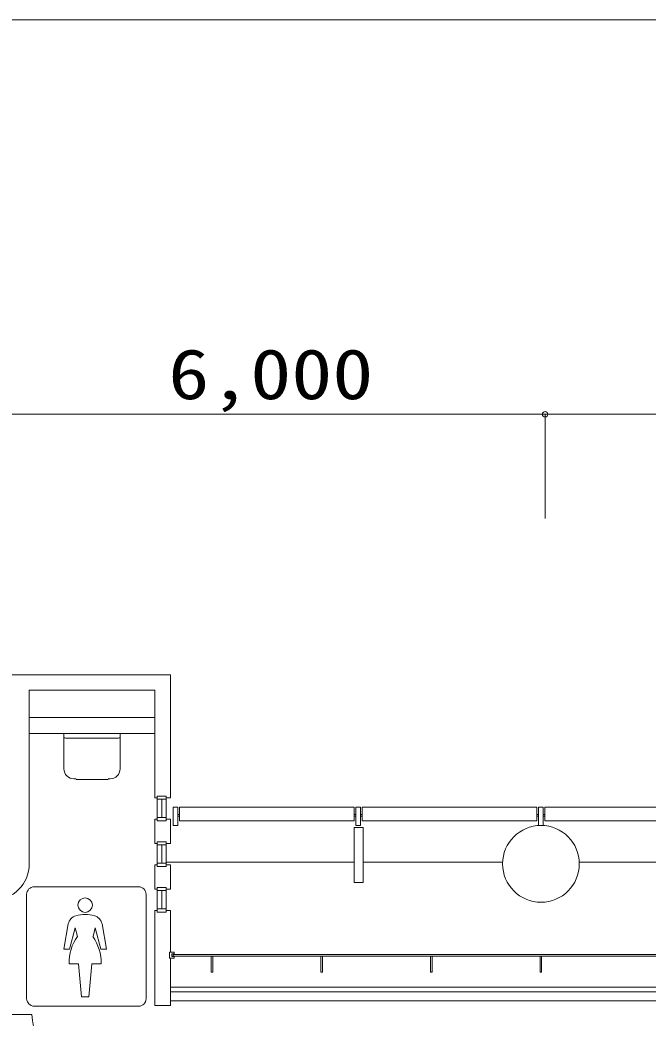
# Model space of a CAD drawing. Units: millimetres, scale not verified. Extents: x -45037 to 38963, y -31304 to 27496.
# Drawn here: x -14886 to -8011, y 16573 to 27496 of the extents above; entities that cross this region are included whole.
import ezdxf
from ezdxf.enums import TextEntityAlignment as Align

# ---------------------------------------------------------------- set-up
doc = ezdxf.new("R2010")
doc.units = ezdxf.units.MM
doc.header["$LTSCALE"] = 300
doc.linetypes.add('CHAIN2', pattern=[12, 9, -1, 1, -1])
for name, color, linetype, lineweight in [('1-0_155', 7, 'Continuous', 9), ('1-1_194', 4, 'Continuous', 9), ('1-F', 7, 'Continuous', 9), ('F-0', 7, 'Continuous', 9)]:
    doc.layers.add(name, color=color, linetype=linetype, lineweight=lineweight)
doc.styles.add('ＭＳ ゴシック', font='')
doc.styles.get('ＭＳ ゴシック').set_extended_font_data('MS Gothic')

msp = doc.modelspace()

# ---------------------------------------------------------------- linework, layer by layer
at = {"layer": '1-0_155'}
for p, q in [((-13239.1, 20330.7), (-28234.1, 20330.7)), ((-13239.1, 18984.9), (-13239.1, 20330.7)), ((-13409.1, 18984.9), (-13409.1, 20160.7)), ((-14784.1, 19860.7), (-13409.1, 19860.7)), ((-14784.1, 19685.7), (-13409.1, 19685.7)), ((-14404.5, 19685.7), (-14404.5, 19300)), ((-13788.7, 19300), (-13788.7, 19685.7)), ((-13805.7, 19636.1), (-14387.9, 19636.1)), ((-14294.8, 19190), (-14272.3, 19190)), ((-14272.3, 19184.5), (-13921, 19184.5)), ((-13921, 19190), (-13899.1, 19190)), ((-13384.1, 18984.9), (-13409.1, 18984.9)), ((-13384.1, 18967.4), (-13284.1, 18967.4)), ((-13334.1, 18767.4), (-13334.1, 18967.4)), ((-13284.1, 18984.9), (-13239.1, 18984.9)), ((-13159.4, 18800.9), (-13139.4, 18800.9)), ((-11228.9, 18800.9), (-11208.9, 18800.9)), ((-11159.4, 18800.9), (-11139.4, 18800.9)), ((-9228.9, 18800.9), (-9208.9, 18800.9)), ((-9139.4, 18800.9), (-9159.4, 18800.9)), ((-13409.1, 18749.9), (-13409.1, 18484.9)), ((-13384.1, 18749.9), (-13409.1, 18749.9)), ((-13284.1, 18767.4), (-13384.1, 18767.4)), ((-13284.1, 18749.9), (-13239.1, 18749.9)), ((-13239.1, 18484.9), (-13239.1, 18749.9)), ((-13139.4, 18780.9), (-13159.4, 18780.9)), ((-11208.9, 18780.9), (-11228.9, 18780.9)), ((-11139.4, 18780.9), (-11159.4, 18780.9)), ((-9208.9, 18780.9), (-9228.9, 18780.9)), ((-9159.4, 18780.9), (-9139.4, 18780.9)), ((-13384.1, 18484.9), (-13409.1, 18484.9)), ((-13284.1, 18467.4), (-13384.1, 18467.4)), ((-13334.1, 18267.4), (-13334.1, 18467.4)), ((-13239.1, 18484.9), (-13284.1, 18484.9)), ((-13384.1, 18267.4), (-13284.1, 18267.4)), ((-13284.1, 18280.7), (-11229, 18280.7)), ((-13284.1, 18249.9), (-13239.1, 18249.9)), ((-13239.1, 17984.9), (-13239.1, 18249.9)), ((-11129.2, 18280.7), (-9602.2, 18280.7)), ((-8763.1, 18280.7), (-7229, 18280.7)), ((-13284.1, 17967.4), (-13384.1, 17967.4)), ((-13334.1, 17967.4), (-13334.1, 17767.4)), ((-13284.1, 17984.9), (-13239.1, 17984.9)), ((-13384.1, 17767.4), (-13284.1, 17767.4)), ((-13284.1, 17749.9), (-13239.1, 17749.9)), ((-13239.1, 17292.7), (-13239.1, 17749.9)), ((-13239.1, 16710.7), (-13239.1, 17228.7)), ((-12793.1, 17251.7), (-12793.1, 17075.7)), ((-13239.1, 16910.7), (-5734.1, 16910.7)), ((-184.1, 16860.7), (-13239.1, 16860.7)), ((-5734.1, 16760.7), (-13239.1, 16760.7)), ((-13239.1, 16710.7), (-13409.1, 16710.7))]:
    msp.add_line(p, q, dxfattribs=at)
for points in [[(-13409.1, 20160.7), (-14784.1, 20160.7), (-14784.1, 18260.7)], [(-13384.1, 17984.9), (-13409.1, 17984.9), (-13409.1, 18249.9), (-13384.1, 18249.9)], [(-13409.1, 16710.7), (-13409.1, 17749.9), (-13384.1, 17749.9)], [(3886.2, 16820.3), (2734.8, 17040), (1571.8, 17186.9), (402, 17260.5), (-770.2, 17269.7), (-13209.1, 17269.7), (-13209.1, 17251.7), (-770.2, 17251.7), (401.4, 17242.5), (1570.2, 17169), (2732, 17022.2), (3882.3, 16802.8), (5016.5, 16511.5), (6130.3, 16149.7), (7219.1, 15718.6), (8278.7, 15220), (9304.9, 14655.8)], [(-12793.1, 17075.7), (-12775.1, 17075.7), (-12775.1, 17251.7)], [(-11575.1, 17251.7), (-11575.1, 17075.7), (-11593.1, 17075.7), (-11593.1, 17251.7)], [(-10375.1, 17251.7), (-10375.1, 17075.7), (-10393.1, 17075.7), (-10393.1, 17251.7)], [(-9175.1, 17251.7), (-9175.1, 17075.7), (-9193.1, 17075.7), (-9193.1, 17251.7)], [(-17319.1, 16710.7), (-17319.1, 16610.7), (-14755.3, 16610.7)]]:
    msp.add_lwpolyline(points, dxfattribs=at)
for points in [[(-13284.1, 18732.4), (-13284.1, 19002.4), (-13384.1, 19002.4), (-13384.1, 18732.4)], [(-13209.1, 18681.1), (-13209.1, 18881.1), (-13159.1, 18881.1), (-13159.1, 18681.1)], [(-13139.4, 18730.9), (-13139.4, 18881.1), (-11228.9, 18880.9), (-11228.9, 18730.9)], [(-11209.1, 18681.1), (-11209.1, 18881.1), (-11159.1, 18881.1), (-11159.1, 18681.1)], [(-9228.9, 18880.9), (-11139.4, 18881.1), (-11139.4, 18730.9), (-9228.9, 18730.9)], [(-9209.1, 18881.1), (-9159.1, 18881.1), (-9159.1, 18681.1), (-9209.1, 18681.1)], [(-9139.4, 18730.9), (-9139.4, 18881.1), (-7228.9, 18880.9), (-7228.9, 18730.9)], [(-11229, 18056.6), (-11129.2, 18056.6), (-11129.2, 18657.2), (-11229, 18657.2)], [(-13284.1, 18232.4), (-13284.1, 18502.4), (-13384.1, 18502.4), (-13384.1, 18232.4)], [(-13284.1, 18002.4), (-13284.1, 17732.4), (-13384.1, 17732.4), (-13384.1, 18002.4)], [(-13249.1, 17292.7), (-13249.1, 17228.7), (-13199.1, 17228.7), (-13199.1, 17245.7), (-13224.1, 17245.7), (-13224.1, 17275.7), (-13199.1, 17275.7), (-13199.1, 17292.7)]]:
    msp.add_lwpolyline(points, close=True, dxfattribs=at)
msp.add_circle((-9182.7, 18260.7), 420, dxfattribs=at)
for centre, radius, start, end in [((-14387.9, 19652.7), 16, 180, 270), ((-13805.7, 19652.7), 16, 270, 0), ((-14294.8, 19300), 109.3, 180, 270), ((-13899.1, 19300), 109.3, 270, 0), ((-15184.1, 18260.7), 400, 90.71622, 0), ((-13434.1, 16710.7), 1325, 184.32832, 271.08112)]:
    msp.add_arc(centre, radius, start, end, dxfattribs=at)
at = {"layer": '1-1_194', "linetype": 'CHAIN2'}
msp.add_line((-9137.2, 23180.7), (-9137.2, 22038.5), dxfattribs=at)
at = {"layer": '1-1_194'}
msp.add_lwpolyline([(-3115.5, 23180.7), (-9137.2, 23180.7), (-15137.2, 23180.7)], dxfattribs=at)
msp.add_circle((-9137.2, 23180.7), 30, dxfattribs=at)
at = {"layer": '1-F'}
for p, q in [((-14812.4, 16783.5), (-14812.4, 17928.3)), ((-14730.2, 18010.7), (-13586.1, 18010.7)), ((-13504.2, 17928.3), (-13504.2, 16783.5)), ((-14086.2, 17467.1), (-14061.8, 17561.1)), ((-13586.1, 16702.5), (-14730.2, 16702.5))]:
    msp.add_line(p, q, dxfattribs=at)
for points in [[(-14356.3, 17603.4), (-14404.3, 17328.5), (-14344.8, 17328.5), (-14282.2, 17561.1), (-14257.1, 17467.1)], [(-14061.8, 17561.1), (-13998.8, 17328.5), (-13939.6, 17328.5), (-13987.6, 17603.4)], [(-14348.5, 17167.8), (-14243.4, 17167.8), (-14212.1, 16806.9), (-14132.1, 16806.9), (-14099.9, 17167.8), (-13995.7, 17167.8)]]:
    msp.add_lwpolyline(points, dxfattribs=at)
for centre, radius, start, end in [((-14726.7, 17925), 85.7, 92.33181, 177.79356), ((-13589.9, 17925), 85.7, 2.18588, 87.46868), ((-14168.6, 17806.7), 82.9, 91.98557, 178.39983), ((-14169.1, 17811.9), 82.5, 181.94187, 268.31651), ((-14175.9, 17806.3), 83.5, 1.92503, 87.00888), ((-14175, 17811.9), 82.6, 272.41076, 358.01161), ((-14170.8, 17265), 440.6, 90.09597, 103.48792), ((-14173.5, 17267.8), 437.8, 76.46676, 89.7445), ((-14242.5, 17581.9), 115.8, 105.53338, 169.26955), ((-14101.3, 17581.8), 115.7, 10.78815, 74.84206), ((-13819.7, 17169.8), 528.9, 145.80154, 180.21593), ((-14538.2, 17167), 542.5, 0.08592, 33.58113), ((-14727.8, 16787.2), 84.7, 182.48132, 268.34033), ((-13588.4, 16786.6), 84.2, 271.53169, 357.8667)]:
    msp.add_arc(centre, radius, start, end, dxfattribs=at)
at = {"layer": 'F-0'}
msp.add_lwpolyline([(38962.6, 27496.1), (-45037.4, 27496.1), (-45037.4, -31303.9)], dxfattribs=at)

# ---------------------------------------------------------------- texts
at = {"layer": '1-1_194', "style": 'ＭＳ ゴシック', "width": 1.2}
msp.add_text('6,000', height=549.9, dxfattribs=at).set_placement((-13262.2, 23180.7), align=Align.BOTTOM_LEFT)

doc.saveas('drawing.dxf')
